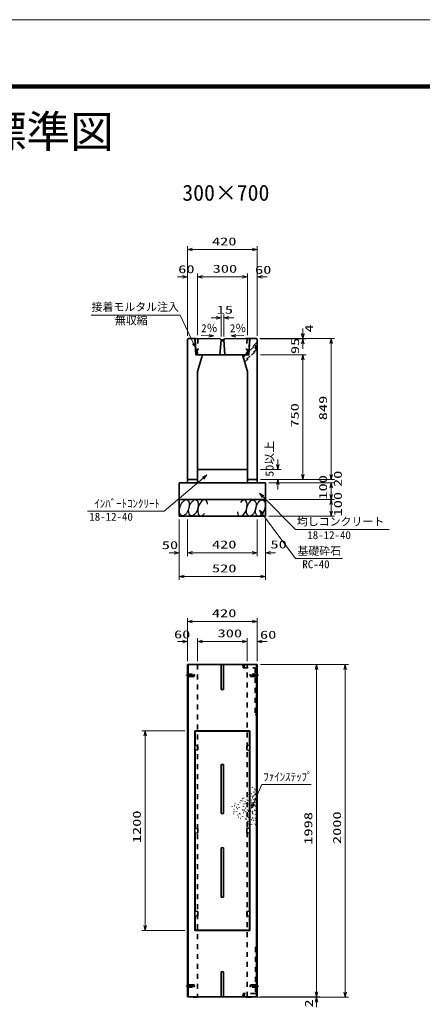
# Model space of a CAD drawing. Units: millimetres on the paper. Extents: x 20 to 1011, y 20 to 614.
# Drawn here: x 471.6 to 592.5, y 317.4 to 614.1 of the extents above; entities that cross this region are included whole.
import ezdxf
from ezdxf.enums import TextEntityAlignment as Align

# ---------------------------------------------------------------- set-up
doc = ezdxf.new("R2010")
doc.units = ezdxf.units.MM
doc.linetypes.add('CHAIN', pattern=[18.5, 12, -1.5, 3.5, -1.5])
doc.linetypes.add('USER1', pattern=[3, 1.5, -1.5])
for name, color, linetype, lineweight in [('D-BMK（構造物基準線）', 2, 'CHAIN', 18), ('D-STR-DIM（寸法）', 7, 'Continuous', 13), ('D-STR-HTXT(均しCON-旗)', 7, 'Continuous', 13), ('D-STR-HTXT(基礎砕石-旗)', 7, 'Continuous', 13), ('D-STR-HTXT（旗上げ）', 7, 'Continuous', 13), ('D-STR-STRF(グリ)', 7, 'Continuous', 25), ('D-STR（構造物）', 1, 'Continuous', 35), ('D-TTL-LINE（区切線）', 7, 'Continuous', 35), ('D-TTL（外枠）', 2, 'Continuous', 140)]:
    doc.layers.add(name, color=color, linetype=linetype, lineweight=lineweight)
doc.layers.add('D-STR-TXT(文字)', color=7, linetype='Continuous')
doc.styles.add('ＭＳ ゴシック', font='')
doc.styles.get('ＭＳ ゴシック').set_extended_font_data('MS Gothic')

# ---------------------------------------------------------------- blocks, each defined once
blk = doc.blocks.new('_Open30@@SfigorgFlag@@4')
at = {"color": 7, "linetype": 'Continuous', "lineweight": 13}
for p, q in [((-1, 0.2679), (0, 0)), ((0, 0), (-1, -0.2679)), ((0, 0), (-1, 0))]:
    blk.add_line(p, q, dxfattribs=at)

msp = doc.modelspace()

# ---------------------------------------------------------------- linework, layer by layer
at = {"layer": 'D-BMK（構造物基準線）'}
for p, q in [((521.482, 417.134), (524.331, 417.134)), ((540.557, 417.134), (543.406, 417.134)), ((521.482, 323.734), (524.331, 323.734)), ((543.406, 323.734), (540.557, 323.734))]:
    msp.add_line(p, q, dxfattribs=at)
at = {"layer": 'D-STR-DIM（寸法）'}
for p, q in [((521.964, 537.833), (521.964, 546.042)), ((542.964, 537.833), (542.964, 546.042)), ((523.464, 545.042), (541.464, 545.042)), ((521.964, 519.13), (521.964, 537.833)), ((524.964, 519.321), (524.964, 537.833)), ((524.964, 519.321), (524.964, 537.833)), ((539.964, 519.321), (539.964, 537.833)), ((539.964, 519.321), (539.964, 537.833)), ((542.964, 519.13), (542.964, 537.833)), ((520.464, 536.833), (518.964, 536.833)), ((526.464, 536.833), (527.964, 536.833)), ((526.464, 536.833), (538.464, 536.833)), ((538.464, 536.833), (536.964, 536.833)), ((544.464, 536.833), (545.964, 536.833)), ((532.07, 518.927), (532.07, 525.521)), ((532.861, 518.911), (532.861, 525.521)), ((530.57, 524.521), (529.07, 524.521)), ((534.361, 524.521), (535.861, 524.521)), ((556.669, 519.875), (556.669, 521.375)), ((556.669, 519.683), (556.669, 521.183)), ((526.078, 519.204), (528.439, 519.157)), ((538.878, 519.186), (536.516, 519.139)), ((543.714, 518.375), (557.669, 518.375)), ((543.91, 518.183), (557.669, 518.183)), ((543.91, 518.183), (557.669, 518.183)), ((544.714, 518.375), (566.167, 518.375)), ((556.669, 516.683), (556.669, 515.183)), ((565.167, 477.428), (565.167, 516.875)), ((543.964, 513.428), (557.669, 513.428)), ((543.964, 513.428), (557.669, 513.428)), ((556.669, 477.428), (556.669, 511.928)), ((556.669, 511.928), (556.669, 510.428)), ((549.153, 480.428), (549.153, 481.928)), ((543.964, 478.928), (550.153, 478.928)), ((565.167, 477.428), (565.167, 478.928)), ((543.964, 475.928), (566.167, 475.928)), ((543.964, 475.928), (557.669, 475.928)), ((543.964, 475.928), (566.167, 475.928)), ((543.964, 475.928), (550.153, 475.928)), ((546.464, 474.928), (566.167, 474.928)), ((546.464, 474.928), (566.167, 474.928)), ((549.153, 474.428), (549.153, 472.928)), ((565.167, 471.428), (565.167, 473.428)), ((565.167, 473.428), (565.167, 471.928)), ((546.464, 469.928), (566.167, 469.928)), ((546.464, 469.928), (566.167, 469.928)), ((565.167, 466.428), (565.167, 468.428)), ((519.464, 463.928), (519.464, 452.961)), ((519.464, 462.928), (519.464, 445.804)), ((521.964, 463.928), (521.964, 452.961)), ((521.964, 462.928), (521.964, 452.961)), ((542.964, 463.928), (542.964, 452.961)), ((542.964, 462.928), (542.964, 452.961)), ((545.464, 463.928), (545.464, 452.961)), ((545.464, 462.928), (545.464, 445.804)), ((546.464, 464.928), (566.167, 464.928)), ((517.964, 453.961), (516.464, 453.961)), ((523.464, 453.961), (541.464, 453.961)), ((523.464, 453.961), (524.964, 453.961)), ((541.464, 453.961), (539.964, 453.961)), ((546.964, 453.961), (548.464, 453.961)), ((520.964, 446.804), (543.964, 446.804)), ((521.944, 428.281), (521.944, 434.331)), ((523.444, 433.331), (541.444, 433.331)), ((542.944, 428.311), (542.944, 434.331)), ((521.944, 421.384), (521.944, 428.281)), ((524.944, 421.384), (524.944, 428.281)), ((524.944, 421.436), (524.944, 428.281)), ((539.944, 421.384), (539.944, 428.281)), ((539.944, 421.384), (539.944, 428.281)), ((542.944, 421.354), (542.944, 428.281)), ((520.444, 427.281), (518.944, 427.281)), ((526.444, 427.281), (538.444, 427.281)), ((526.444, 427.281), (527.944, 427.281)), ((538.444, 427.281), (536.944, 427.281)), ((544.444, 427.281), (545.944, 427.281)), ((543.944, 420.384), (561.733, 420.384)), ((560.296, 420.384), (570.373, 420.384)), ((560.733, 321.984), (560.733, 418.884)), ((569.373, 321.884), (569.373, 418.884)), ((521.194, 400.434), (508.23, 400.434)), ((509.23, 341.934), (509.23, 398.934)), ((521.194, 340.434), (508.23, 340.434)), ((560.733, 321.984), (560.733, 323.484)), ((543.944, 320.484), (561.733, 320.484)), ((543.944, 320.484), (561.733, 320.484)), ((542.694, 320.384), (561.733, 320.384)), ((559.296, 320.384), (570.373, 320.384)), ((560.733, 318.884), (560.733, 317.384))]:
    msp.add_line(p, q, dxfattribs=at)
at = {"layer": 'D-STR-HTXT(均しCON-旗)'}
for p, q in [((515.006, 466.498), (526.663, 476.409)), ((554.404, 460.981), (544.681, 470.798)), ((491.971, 466.498), (515.006, 466.498)), ((582.612, 460.981), (554.404, 460.981))]:
    msp.add_line(p, q, dxfattribs=at)
at = {"layer": 'D-STR-HTXT(基礎砕石-旗)'}
for p, q in [((554.482, 452.231), (544.478, 465.557)), ((568.586, 452.231), (554.482, 452.231))]:
    msp.add_line(p, q, dxfattribs=at)
at = {"layer": 'D-STR-HTXT（旗上げ）'}
for p, q in [((493.015, 525.378), (519.735, 525.378)), ((519.735, 525.378), (523.829, 516.868)), ((544.287, 384.343), (541.788, 378.592)), ((559.117, 384.343), (544.287, 384.343))]:
    msp.add_line(p, q, dxfattribs=at)
at = {"layer": 'D-STR-STRF(グリ)'}
for centre, major_axis in [((521.059, 467.452), (0.79, 2.421)), ((523.78, 467.452), (0.79, 2.421)), ((541.168, 467.371), (-0.771, -2.427)), ((543.89, 467.392), (-0.771, -2.427))]:
    msp.add_ellipse(centre, major_axis=major_axis, ratio=0.5139, dxfattribs=at)
for centre, major_axis in [((526.521, 467.452), (0.79, 2.421)), ((538.428, 467.349), (-0.771, -2.427))]:
    msp.add_ellipse(centre, major_axis=major_axis, ratio=0.5139, start_param=5.3575563, end_param=10.3750652, dxfattribs=at)
at = {"layer": 'D-STR（構造物）'}
for p, q in [((521.964, 518.13), (522.214, 518.375)), ((521.964, 475.928), (521.964, 518.13)), ((522.214, 518.375), (524.214, 518.335)), ((524.214, 518.335), (524.464, 513.428)), ((524.457, 515.049), (524.297, 518.173)), ((524.45, 518.331), (531.839, 518.183)), ((532.069, 517.928), (531.714, 513.428)), ((531.839, 518.183), (532.069, 517.928)), ((532.136, 517.678), (532.069, 517.928)), ((532.069, 517.928), (532.859, 517.928)), ((532.792, 517.678), (532.136, 517.678)), ((532.859, 517.928), (532.792, 517.678)), ((532.859, 517.928), (533.089, 518.183)), ((533.214, 513.428), (532.859, 517.928)), ((533.089, 518.183), (540.478, 518.331)), ((539.464, 518.31), (541.214, 518.346)), ((540.714, 518.335), (540.464, 513.428)), ((540.631, 518.173), (540.477, 515.051)), ((542.714, 518.375), (540.714, 518.335)), ((542.964, 518.13), (542.714, 518.375)), ((542.964, 475.928), (542.964, 518.13)), ((524.909, 514.928), (524.457, 515.049)), ((524.464, 513.428), (526.464, 513.428)), ((524.989, 513.428), (524.913, 514.928)), ((526.464, 513.428), (524.964, 508.428)), ((539.939, 513.428), (524.989, 513.428)), ((538.464, 513.428), (539.964, 508.428)), ((540.464, 513.428), (538.464, 513.428)), ((540.016, 514.928), (539.939, 513.428)), ((540.02, 514.928), (540.477, 515.051)), ((524.964, 508.428), (524.964, 475.928)), ((539.964, 508.428), (539.964, 475.928)), ((524.964, 478.928), (539.964, 478.928)), ((519.464, 474.928), (545.464, 474.928)), ((519.464, 474.928), (519.464, 464.928)), ((524.964, 475.928), (521.964, 475.928)), ((521.964, 475.928), (521.964, 474.928)), ((524.964, 475.928), (524.964, 474.928)), ((539.964, 475.928), (542.964, 475.928)), ((539.964, 475.928), (539.964, 474.928)), ((542.964, 475.928), (542.964, 474.928)), ((545.464, 474.928), (545.464, 464.928)), ((519.464, 469.928), (545.464, 469.928)), ((519.464, 464.928), (545.464, 464.928)), ((542.944, 420.384), (521.944, 420.384)), ((521.944, 420.384), (521.944, 320.484)), ((522.194, 320.484), (522.194, 420.384)), ((532.069, 420.384), (532.069, 412.884)), ((532.819, 412.884), (532.819, 420.384)), ((542.694, 420.384), (542.694, 320.484)), ((542.944, 320.484), (542.944, 420.384)), ((532.069, 412.884), (532.819, 412.884)), ((540.694, 400.434), (524.194, 400.434)), ((524.194, 400.434), (524.194, 340.434)), ((524.269, 396.109), (524.269, 400.359)), ((524.269, 400.359), (540.619, 400.359)), ((540.619, 400.359), (540.619, 396.109)), ((540.694, 400.434), (540.694, 340.434)), ((525.069, 395.984), (524.269, 396.109)), ((524.269, 394.609), (525.069, 394.734)), ((525.069, 394.734), (525.069, 395.984)), ((540.619, 396.109), (539.819, 395.984)), ((539.819, 395.984), (539.819, 394.734)), ((539.819, 394.734), (540.619, 394.609)), ((524.269, 371.184), (524.269, 394.609)), ((540.619, 394.609), (540.619, 371.184)), ((532.069, 390.359), (532.069, 375.609)), ((532.819, 390.359), (532.069, 390.359)), ((532.819, 390.359), (532.819, 375.609)), ((540.826, 383.287), (540.899, 383.267)), ((541.452, 383.462), (541.509, 383.51)), ((541.509, 383.51), (541.557, 383.453)), ((542.027, 382.956), (542.102, 382.956)), ((538.513, 380.041), (538.46, 380.094)), ((538.513, 380.041), (538.566, 380.094)), ((538.929, 380.218), (538.891, 380.283)), ((539.894, 379.838), (539.836, 379.79)), ((540.058, 381.296), (540.051, 381.37)), ((540.346, 380.698), (540.276, 380.723)), ((540.712, 382.432), (540.765, 382.379)), ((540.805, 381.709), (540.74, 381.672)), ((540.759, 380.582), (540.791, 380.514)), ((540.765, 382.379), (540.818, 382.432)), ((540.976, 380.886), (540.914, 380.843)), ((540.976, 380.886), (541.019, 380.825)), ((541.192, 381.56), (541.118, 381.573)), ((541.409, 380.71), (541.471, 380.753)), ((541.518, 380.283), (541.443, 380.289)), ((541.471, 380.753), (541.514, 380.692)), ((541.531, 381.488), (541.557, 381.559)), ((541.74, 380.813), (541.808, 380.844)), ((541.862, 379.866), (541.813, 379.924)), ((542.011, 382.023), (541.938, 382.004)), ((541.991, 382.096), (542.011, 382.023)), ((542.128, 381.186), (542.141, 381.26)), ((542.141, 381.26), (542.215, 381.247)), ((542.255, 380.134), (542.293, 380.199)), ((542.293, 380.199), (542.358, 380.162)), ((542.323, 381.386), (542.384, 381.429)), ((542.375, 382.571), (542.428, 382.624)), ((542.384, 381.429), (542.427, 381.368)), ((542.428, 382.624), (542.481, 382.571)), ((535.447, 377.714), (535.428, 377.642)), ((536.13, 377.938), (536.073, 377.89)), ((536.179, 377.88), (536.13, 377.938)), ((536.288, 378.627), (536.213, 378.634)), ((536.723, 377.383), (536.648, 377.383)), ((537.102, 376.999), (537.049, 377.052)), ((537.252, 378.337), (537.259, 378.411)), ((537.471, 377.3), (537.502, 377.368)), ((537.731, 378.951), (537.806, 378.958)), ((538.04, 379.458), (538.06, 379.531)), ((538.488, 379.334), (538.553, 379.372)), ((538.507, 378.244), (538.538, 378.176)), ((538.781, 377.747), (538.839, 377.795)), ((538.839, 377.795), (538.887, 377.738)), ((538.996, 378.485), (538.921, 378.491)), ((539.304, 379.221), (539.279, 379.15)), ((539.357, 377.241), (539.432, 377.241)), ((539.432, 377.241), (539.432, 377.166)), ((539.555, 378.507), (539.487, 378.475)), ((539.555, 378.507), (539.524, 378.575)), ((539.757, 376.909), (539.704, 376.856)), ((540.079, 379.503), (540.14, 379.46)), ((540.14, 379.46), (540.097, 379.398)), ((540.243, 378.401), (540.195, 378.458)), ((540.495, 378.362), (540.43, 378.324)), ((540.458, 378.427), (540.495, 378.362)), ((540.722, 379.102), (540.796, 379.096)), ((540.936, 377.755), (540.898, 377.69)), ((541.086, 379.473), (541.161, 379.473)), ((541.105, 379.644), (541.092, 379.718)), ((541.099, 378.136), (541.172, 378.155)), ((541.172, 378.155), (541.153, 378.227)), ((541.33, 378.951), (541.258, 378.932)), ((541.359, 377.399), (541.346, 377.325)), ((541.492, 378.914), (541.554, 378.871)), ((541.554, 378.871), (541.511, 378.81)), ((541.613, 377.588), (541.552, 377.545)), ((541.613, 377.588), (541.656, 377.527)), ((541.973, 379.809), (541.911, 379.766)), ((542.016, 379.747), (541.973, 379.809)), ((542.174, 378.959), (542.247, 378.972)), ((542.264, 379.756), (542.19, 379.769)), ((542.303, 377.904), (542.23, 377.891)), ((542.247, 378.972), (542.26, 378.898)), ((542.251, 379.682), (542.264, 379.756)), ((542.316, 377.83), (542.303, 377.904)), ((542.545, 377.733), (542.484, 377.776)), ((542.502, 377.672), (542.545, 377.733)), ((532.069, 375.609), (532.819, 375.609)), ((535.864, 375.482), (535.845, 375.41)), ((535.9, 376.838), (535.975, 376.838)), ((536.004, 376.121), (535.946, 376.072)), ((536.668, 376.132), (536.733, 376.17)), ((536.733, 376.17), (536.696, 376.235)), ((537.109, 375.172), (537.084, 375.102)), ((537.328, 374.526), (537.36, 374.458)), ((537.563, 375.637), (537.544, 375.709)), ((537.747, 375.549), (537.682, 375.512)), ((537.747, 375.549), (537.785, 375.484)), ((537.851, 374.102), (537.909, 374.15)), ((537.871, 375.08), (537.924, 375.133)), ((537.909, 374.15), (537.957, 374.093)), ((538.488, 374.588), (538.507, 374.661)), ((538.608, 376.695), (538.608, 376.62)), ((538.683, 376.695), (538.608, 376.695)), ((538.745, 375.925), (538.815, 375.899)), ((539.008, 374.426), (539.014, 374.352)), ((539.076, 376.568), (539.057, 376.641)), ((539.459, 376.176), (539.391, 376.144)), ((539.491, 376.108), (539.459, 376.176)), ((539.533, 374.054), (539.533, 373.979)), ((539.789, 375.159), (539.721, 375.127)), ((539.821, 375.091), (539.789, 375.159)), ((540.036, 376.674), (539.979, 376.626)), ((540.036, 376.674), (540.085, 376.616)), ((540.067, 375.057), (540.042, 374.986)), ((540.222, 376.338), (540.283, 376.295)), ((540.283, 376.295), (540.24, 376.234)), ((540.409, 374.507), (540.337, 374.526)), ((540.39, 374.434), (540.409, 374.507)), ((540.562, 375.259), (540.49, 375.24)), ((540.617, 375.708), (540.542, 375.708)), ((540.543, 375.332), (540.562, 375.259)), ((540.633, 373.824), (540.585, 373.881)), ((540.83, 374.559), (540.777, 374.612)), ((540.777, 374.506), (540.83, 374.559)), ((540.939, 375.931), (540.864, 375.937)), ((540.926, 376.345), (540.984, 376.394)), ((540.984, 376.394), (540.935, 376.451)), ((541.147, 374.105), (541.079, 374.137)), ((541.087, 374.884), (541.162, 374.884)), ((541.473, 375.787), (541.4, 375.767)), ((541.493, 376.16), (541.42, 376.18)), ((541.473, 376.088), (541.493, 376.16)), ((541.492, 375.714), (541.473, 375.787)), ((541.599, 374.276), (541.527, 374.296)), ((541.599, 374.276), (541.58, 374.204)), ((541.659, 375.429), (541.716, 375.477)), ((541.716, 375.477), (541.668, 375.535)), ((542.054, 376.601), (542.115, 376.644)), ((542.115, 376.644), (542.158, 376.583)), ((542.183, 374.274), (542.19, 374.349)), ((542.38, 374.121), (542.331, 374.179)), ((542.407, 376.592), (542.394, 376.518)), ((542.412, 375.395), (542.406, 375.32)), ((525.069, 371.059), (524.269, 371.184)), ((525.069, 369.809), (525.069, 371.059)), ((539.649, 373.762), (539.596, 373.709)), ((540.619, 371.184), (539.819, 371.059)), ((539.819, 371.059), (539.819, 369.809)), ((540.079, 373.231), (540.004, 373.231)), ((540.063, 372.452), (540.031, 372.384)), ((540.079, 373.306), (540.079, 373.231)), ((540.428, 372.468), (540.375, 372.522)), ((540.375, 372.415), (540.428, 372.468)), ((540.633, 373.824), (540.575, 373.776)), ((540.723, 373.749), (540.723, 373.824)), ((540.883, 372.728), (540.936, 372.675)), ((541.185, 372.253), (541.253, 372.221)), ((541.253, 372.221), (541.221, 372.153)), ((541.254, 373.748), (541.329, 373.741)), ((541.329, 373.741), (541.322, 373.667)), ((541.822, 373.593), (541.765, 373.545)), ((541.774, 373.651), (541.822, 373.593)), ((542.289, 372.39), (542.296, 372.465)), ((542.428, 372.189), (542.486, 372.237)), ((542.486, 372.237), (542.437, 372.295)), ((542.512, 373.436), (542.518, 373.511)), ((524.269, 369.684), (525.069, 369.809)), ((524.269, 346.259), (524.269, 369.684)), ((539.819, 369.809), (540.619, 369.684)), ((540.619, 369.684), (540.619, 346.259)), ((532.819, 365.259), (532.069, 365.259)), ((532.069, 365.259), (532.069, 350.509)), ((532.819, 365.259), (532.819, 350.509)), ((532.069, 350.509), (532.819, 350.509)), ((525.069, 346.134), (524.269, 346.259)), ((524.269, 344.759), (525.069, 344.884)), ((524.269, 340.509), (524.269, 344.759)), ((525.069, 344.884), (525.069, 346.134)), ((540.619, 346.259), (539.819, 346.134)), ((539.819, 346.134), (539.819, 344.884)), ((539.819, 344.884), (540.619, 344.759)), ((540.619, 344.759), (540.619, 340.509)), ((524.194, 340.434), (540.694, 340.434)), ((540.619, 340.509), (524.269, 340.509)), ((532.069, 327.984), (532.069, 320.484)), ((532.069, 327.984), (532.819, 327.984)), ((532.819, 327.984), (532.819, 320.484)), ((521.944, 320.484), (542.944, 320.484)), ((523.694, 320.384), (523.594, 320.484)), ((525.194, 320.384), (525.294, 320.484)), ((539.694, 320.384), (539.594, 320.484)), ((541.194, 320.384), (541.294, 320.484)), ((525.194, 320.384), (523.694, 320.384)), ((541.194, 320.384), (539.694, 320.384))]:
    msp.add_line(p, q, dxfattribs=at)
at = {"layer": 'D-STR（構造物）', "linetype": 'USER1'}
for p, q in [((525.041, 518.319), (525.208, 515.05)), ((542.714, 517.036), (538.612, 512.934)), ((538.693, 512.665), (542.889, 516.861)), ((539.887, 518.319), (539.725, 515.05)), ((542.389, 515.276), (542.389, 516.361)), ((542.889, 516.861), (542.641, 517.109)), ((542.889, 514.931), (542.889, 516.861)), ((525.208, 515.05), (524.913, 514.928)), ((542.889, 515.276), (539.059, 511.445)), ((539.133, 511.2), (542.889, 514.956)), ((539.725, 515.05), (540.02, 514.928)), ((542.389, 515.276), (542.889, 515.276)), ((542.641, 514.684), (542.889, 514.931)), ((524.944, 420.384), (524.944, 320.484)), ((538.585, 420.384), (538.666, 419.334)), ((538.666, 419.334), (542.362, 419.334)), ((539.106, 420.384), (539.032, 419.334)), ((539.944, 320.484), (539.944, 420.384)), ((542.362, 419.334), (542.362, 405.384)), ((521.944, 417.484), (523.944, 417.484)), ((523.944, 416.784), (521.944, 416.784)), ((523.944, 417.484), (523.944, 416.784)), ((542.944, 417.484), (540.944, 417.484)), ((540.944, 417.484), (540.944, 416.784)), ((540.944, 416.784), (542.944, 416.784)), ((542.362, 405.384), (542.937, 405.384)), ((542.369, 335.484), (542.369, 321.534)), ((542.369, 335.484), (542.944, 335.484)), ((523.944, 324.084), (521.944, 324.084)), ((523.944, 323.384), (523.944, 324.084)), ((540.944, 324.084), (542.944, 324.084)), ((540.944, 323.384), (540.944, 324.084)), ((521.944, 323.384), (523.944, 323.384)), ((538.673, 321.534), (538.592, 320.484)), ((542.369, 321.534), (538.673, 321.534)), ((539.113, 320.484), (539.039, 321.534)), ((542.944, 323.384), (540.944, 323.384))]:
    msp.add_line(p, q, dxfattribs=at)
at = {"layer": 'D-STR（構造物）'}
for centre, start, end in [((524.447, 518.181), 88.85201, 182.91704), ((540.481, 518.181), 357.08295, 91.14798)]:
    msp.add_arc(centre, 0.15, start, end, dxfattribs=at)
at = {"layer": 'D-TTL-LINE（区切線）', "lineweight": 18}
msp.add_line((861.1, 614.11), (20.1, 614.11), dxfattribs=at)
at = {"layer": 'D-TTL（外枠）'}
msp.add_line((841, 594.01), (40.2, 594.01), dxfattribs=at)

# ---------------------------------------------------------------- block references
at = {"layer": 'D-STR-DIM（寸法）', "xscale": 1.5, "yscale": 1.5}
for p, rotation in [((521.964, 545.042), 180), ((524.964, 536.833), 180), ((524.964, 536.833), 180), ((542.964, 536.833), 180), ((532.861, 524.521), 180), ((529.939, 519.127), 358.85424), ((535.016, 519.109), 181.14576), ((556.669, 518.375), 270), ((556.669, 518.183), 270), ((556.669, 518.183), 90), ((565.167, 518.375), 90), ((556.669, 513.428), 90), ((556.669, 513.428), 90), ((549.153, 478.928), 270), ((549.153, 475.928), 90), ((556.669, 475.928), 270), ((565.167, 475.928), 270), ((565.167, 475.928), 270), ((565.167, 474.928), 90), ((565.167, 474.928), 90), ((565.167, 469.928), 270), ((565.167, 469.928), 90), ((565.167, 464.928), 270), ((521.964, 453.961), 180), ((521.964, 453.961), 180), ((545.464, 453.961), 180), ((519.464, 446.804), 180), ((521.944, 433.331), 180), ((524.944, 427.281), 180), ((524.944, 427.281), 180), ((542.944, 427.281), 180), ((560.733, 420.384), 90), ((569.373, 420.384), 90), ((509.23, 400.434), 90), ((509.23, 340.434), 270), ((560.733, 320.484), 270), ((560.733, 320.484), 270), ((569.373, 320.384), 270), ((560.733, 320.384), 90)]:
    msp.add_blockref('_Open30@@SfigorgFlag@@4', p, dxfattribs=dict(at, rotation=rotation))
for p in [(542.964, 545.042), (521.964, 536.833), (539.964, 536.833), (539.964, 536.833), (532.07, 524.521), (519.464, 453.961), (542.964, 453.961), (542.964, 453.961), (545.464, 446.804), (542.944, 433.331), (521.944, 427.281), (539.944, 427.281), (539.944, 427.281)]:
    msp.add_blockref('_Open30@@SfigorgFlag@@4', p, dxfattribs=at)
at = {"layer": 'D-STR-HTXT(均しCON-旗)', "xscale": 1.5, "yscale": 1.5}
for p, rotation in [((527.805, 477.38), 40.37163), ((543.626, 471.863), 134.72505)]:
    msp.add_blockref('_Open30@@SfigorgFlag@@4', p, dxfattribs=dict(at, rotation=rotation))
at = {"layer": 'D-STR-HTXT(基礎砕石-旗)', "xscale": 1.5, "yscale": 1.5, "rotation": 126.89552}
msp.add_blockref('_Open30@@SfigorgFlag@@4', (543.578, 466.757), dxfattribs=at)
at = {"layer": 'D-STR-HTXT（旗上げ）', "xscale": 1.5, "yscale": 1.5}
for p, rotation in [((524.479, 515.516), 295.69073), ((541.19, 377.216), 246.50838)]:
    msp.add_blockref('_Open30@@SfigorgFlag@@4', p, dxfattribs=dict(at, rotation=rotation))

# ---------------------------------------------------------------- texts
at = {"layer": 'D-STR-DIM（寸法）', "style": 'ＭＳ ゴシック', "width": 1.5}
for s, p in [('420', (529.339, 545.579)), ('60', (519.2, 537.227)), ('300', (529.547, 537.371)), ('60', (542.284, 537.057)), ('15', (530.753, 525.058)), ('50', (514.266, 454.328)), ('420', (529.339, 454.499)), ('50', (546.916, 454.536)), ('520', (529.339, 447.341)), ('420', (529.319, 433.868)), ('60', (517.93, 427.499)), ('300', (531.027, 427.818)), ('60', (543.764, 427.404))]:
    msp.add_text(s, height=2.405, dxfattribs=at).set_placement(p, align=Align.BOTTOM_LEFT)
at = {"layer": 'D-STR-DIM（寸法）', "style": 'ＭＳ ゴシック'}
for rotation, p in [(0.01, (526.085, 519.503)), (359.99, (534.734, 519.499))]:
    msp.add_text('2％', height=2.405, rotation=rotation, dxfattribs=at).set_placement(p, align=Align.BOTTOM_LEFT)
for s, width, p in [('4', 1.5, (560.433, 520.125)), ('95', 1.5, (556.225, 513.648)), ('750', 1.5, (556.131, 491.553)), ('849', 1.5, (564.629, 493.772)), ('50以上', 1.1, (548.571, 476.792)), ('20', 1.5, (569.081, 473.71)), ('100', 1.5, (564.629, 469.928)), ('100', 1.5, (569.102, 464.873)), ('1200', 1.5, (508.693, 366.684)), ('1998', 1.5, (560.195, 366.226)), ('2000', 1.5, (568.835, 366.426)), ('2', 1.5, (560.371, 317.296))]:
    msp.add_text(s, height=2.405, rotation=90, dxfattribs=dict(at, width=width)).set_placement(p, align=Align.BOTTOM_LEFT)
at = {"layer": 'D-STR-HTXT(均しCON-旗)', "style": 'ＭＳ ゴシック'}
for s, p in [('ｲﾝﾊﾞｰﾄｺﾝｸﾘｰﾄ', (493.981, 466.782)), ('18-12-40', (492.473, 462.848)), ('均しコンクリート', (554.852, 461.392)), ('18-12-40', (557.985, 457.331))]:
    msp.add_text(s, height=2.405, dxfattribs=at).set_placement(p, align=Align.BOTTOM_LEFT)
at = {"layer": 'D-STR-HTXT(基礎砕石-旗)', "style": 'ＭＳ ゴシック'}
for s, p in [('基礎砕石', (555.017, 452.568)), ('RC-40', (556.505, 448.581))]:
    msp.add_text(s, height=2.405, dxfattribs=at).set_placement(p, align=Align.BOTTOM_LEFT)
at = {"layer": 'D-STR-HTXT（旗上げ）', "style": 'ＭＳ ゴシック'}
for s, p in [('接着モルタル注入', (493.16, 525.881)), ('無収縮', (500.164, 521.804)), ('ﾌｧｲﾝｽﾃｯﾌﾟ', (544.766, 384.668))]:
    msp.add_text(s, height=2.405, dxfattribs=at).set_placement(p, align=Align.BOTTOM_LEFT)
at = {"layer": 'D-STR-TXT(文字)', "style": 'ＭＳ ゴシック'}
for s, height, p in [('都市型可変側溝標準図', 9.621, (368.612, 572.844)), ('300×700', 4.811, (520.413, 558.282))]:
    msp.add_text(s, height=height, dxfattribs=at).set_placement(p, align=Align.BOTTOM_LEFT)

doc.saveas('drawing.dxf')
